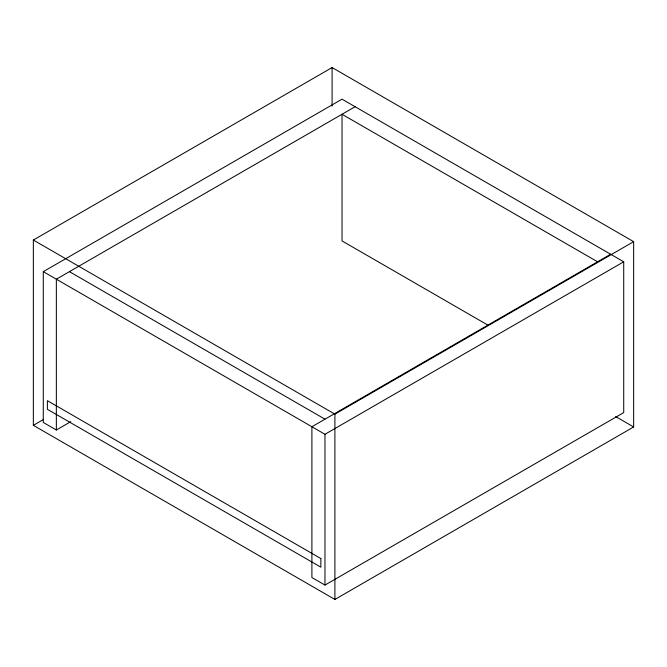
<?xml version="1.0" encoding="UTF-8"?>
<svg xmlns="http://www.w3.org/2000/svg" width="667" height="667" viewBox="0 0 667 667"><rect width="100%" height="100%" fill="white"/><g stroke="black" fill="none" stroke-linecap="round" stroke-linejoin="round"><path stroke-width="1" d="M33.35 240.045L332.099 67.559L633.65 241.662L633.65 426.955L334.901 599.441L33.35 425.338L33.35 240.045L334.901 414.14L633.65 241.662M70.752 421.686L56.353 429.998L43.28 422.453L43.28 271.652L342.029 99.166L623.72 261.798L623.72 412.598L324.971 585.076L311.898 577.53L311.898 426.738L610.647 254.252M355.102 106.72L56.353 279.198L56.353 429.998M33.35 425.338L43.247 419.626M43.28 271.652L324.971 434.284L623.72 261.798M597.574 261.798L342.029 114.265L342.029 240.912L487.802 325.071M615.649 416.558L633.65 426.955M69.426 271.652L324.971 419.184M334.901 414.14L334.901 599.441M332.099 67.559L332.099 106.078M324.971 434.284L324.971 585.076M320.86 558.562L47.39 400.675L47.39 409.296L320.86 567.183L320.86 558.562"/></g></svg>
